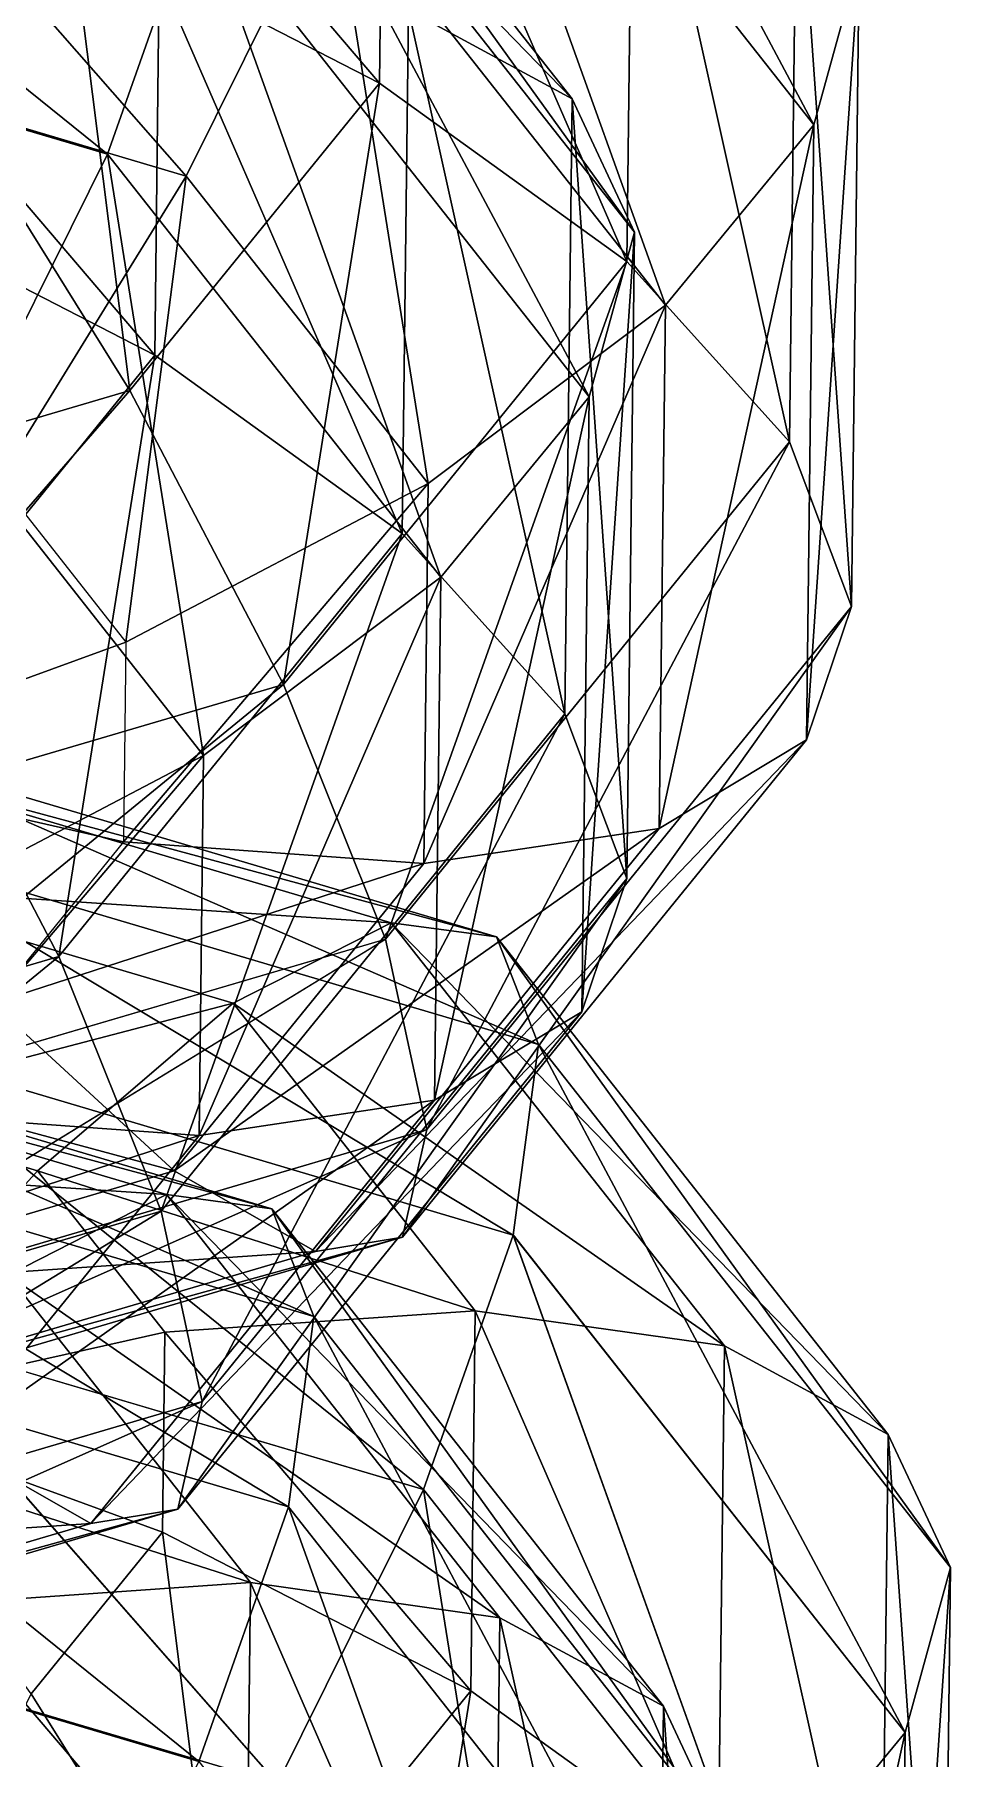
# Model space of a CAD drawing. Header units: metres. Extents: x -232 to 136, y -204 to 253.
# Drawn here: x 111.68 to 135.54, y 101.34 to 146.24 of the extents above; entities that cross this region are included whole.
import ezdxf

# ---------------------------------------------------------------- set-up
doc = ezdxf.new("R2010")
doc.units = ezdxf.units.M

msp = doc.modelspace()

# ---------------------------------------------------------------- linework, layer by layer
for points in [[(131.9778, 143.88838, -363.1457), (122.42833, 161.80377, -364.8454), (121.77294, 156.84381, -356.9039), (121.77304, 156.84392, -356.9038)], [(131.9778, 143.88838, -363.1457), (133.15834, 148.18161, -371.40842), (122.42833, 161.80377, -364.8454), (122.42843, 161.80388, -364.8453)], [(125.686615, 144.56836, -603.3958), (121.422134, 146.8738, -611.4331), (112.74137, 157.89435, -606.1235), (112.74147, 157.89445, -606.12335)], [(125.686615, 144.56836, -603.3958), (112.74137, 157.89435, -606.1235), (115.481766, 157.52379, -597.15405), (115.481865, 157.5239, -597.15393)], [(127.30794, 141.09921, -594.8264), (125.686615, 144.56836, -603.3958), (115.481766, 157.52379, -597.15405), (115.481865, 157.5239, -597.15393)], [(127.30794, 141.09921, -594.8264), (115.481766, 157.52379, -597.15405), (116.57792, 154.72137, -588.2634), (116.57802, 154.72148, -588.2633)], [(128.11093, 139.19128, -355.99847), (121.77294, 156.84381, -356.9039), (119.43017, 150.21182, -350.68887), (119.43027, 150.21193, -350.68878)], [(128.11093, 139.19128, -355.99847), (131.9778, 143.88838, -363.1457), (121.77294, 156.84381, -356.9039), (121.77304, 156.84392, -356.9038)], [(113.57976, 143.12943, -574.1069), (115.92253, 149.76141, -580.3219), (99.21748, 154.70995, -577.60236), (99.21758, 154.71005, -577.60223)], [(113.57976, 143.12943, -574.1069), (99.21748, 154.70995, -577.60236), (99.36959, 147.33891, -571.7935), (99.36969, 147.33902, -571.7934)], [(120.6629, 144.97522, -399.2945), (112.70171, 154.30933, -399.47525), (120.78234, 154.87228, -394.73343), (120.78244, 154.87239, -394.73334)], [(126.12738, 136.80598, -586.5637), (116.57792, 154.72137, -588.2634), (115.92253, 149.76141, -580.3219), (115.92263, 149.76152, -580.3218)], [(126.12738, 136.80598, -586.5637), (127.30794, 141.09921, -594.8264), (116.57792, 154.72137, -588.2634), (116.57802, 154.72148, -588.2633)], [(127.10816, 140.33405, -394.29282), (120.6629, 144.97522, -399.2945), (120.78234, 154.87228, -394.73343), (120.78244, 154.87239, -394.73334)], [(127.10816, 140.33405, -394.29282), (120.78234, 154.87228, -394.73343), (127.27255, 153.95619, -388.01508), (127.27265, 153.9563, -388.01498)], [(115.62933, 142.557, -346.8087), (119.43017, 150.21182, -350.68887), (105.22, 154.42131, -348.37552), (105.2201, 154.42142, -348.37543)], [(115.62933, 142.557, -346.8087), (105.22, 154.42131, -348.37552), (105.305046, 145.61537, -345.12793), (105.305145, 145.61548, -345.12784)], [(120.6629, 144.97522, -399.2945), (112.63892, 149.10614, -401.87314), (112.70171, 154.30933, -399.47525), (112.70181, 154.30943, -399.47516)], [(131.34378, 135.63696, -387.35776), (127.10816, 140.33405, -394.29282), (127.27255, 153.95619, -388.01508), (127.27265, 153.9563, -388.01498)], [(131.34378, 135.63696, -387.35776), (127.27255, 153.95619, -388.01508), (131.53703, 151.65076, -379.97784), (131.53714, 151.65086, -379.97775)], [(109.221565, 144.89665, -403.7249), (103.821655, 152.32245, -401.77637), (112.63892, 149.10614, -401.87314), (112.63902, 149.10625, -401.87305)], [(132.95515, 131.34372, -379.16815), (131.34378, 135.63696, -387.35776), (131.53703, 151.65076, -379.97784), (131.53714, 151.65086, -379.97775)], [(132.95515, 131.34372, -379.16815), (131.53703, 151.65076, -379.97784), (133.15834, 148.18161, -371.40842), (133.15845, 148.18172, -371.40833)], [(121.93628, 134.55011, -350.66635), (119.43017, 150.21182, -350.68887), (115.62933, 142.557, -346.8087), (115.62943, 142.55711, -346.8086)], [(121.93628, 134.55011, -350.66635), (128.11093, 139.19128, -355.99847), (119.43017, 150.21182, -350.68887), (119.43027, 150.21193, -350.68878)], [(122.26052, 132.10889, -579.41644), (115.92253, 149.76141, -580.3219), (113.57976, 143.12943, -574.1069), (113.57986, 143.12953, -574.10675)], [(122.26052, 132.10889, -579.41644), (126.12738, 136.80598, -586.5637), (115.92253, 149.76141, -580.3219), (115.92263, 149.76152, -580.3218)], [(114.16271, 136.9683, -402.81677), (109.221565, 144.89665, -403.7249), (112.63892, 149.10614, -401.87314), (112.63902, 149.10625, -401.87305)], [(114.16271, 136.9683, -402.81677), (112.63892, 149.10614, -401.87314), (120.6629, 144.97522, -399.2945), (120.663, 144.97533, -399.2944)], [(131.78455, 127.87458, -370.52563), (132.95515, 131.34372, -379.16815), (133.15834, 148.18161, -371.40842), (133.15845, 148.18172, -371.40833)], [(131.78455, 127.87458, -370.52563), (133.15834, 148.18161, -371.40842), (131.9778, 143.88838, -363.1457), (131.9779, 143.88849, -363.1456)], [(114.81249, 137.89282, -622.71246), (106.8513, 147.22693, -622.89325), (114.93193, 147.78989, -618.1514), (114.93203, 147.79, -618.1513)], [(121.25775, 133.25165, -617.7108), (114.81249, 137.89282, -622.71246), (114.93193, 147.78989, -618.1514), (114.93203, 147.79, -618.1513)], [(121.25775, 133.25165, -617.7108), (114.93193, 147.78989, -618.1514), (121.422134, 146.8738, -611.4331), (121.42223, 146.8739, -611.433)], [(109.77892, 135.47461, -570.2267), (113.57976, 143.12943, -574.1069), (99.36959, 147.33891, -571.7935), (99.36969, 147.33902, -571.7934)], [(114.81249, 137.89282, -622.71246), (106.78851, 142.02374, -625.29114), (106.8513, 147.22693, -622.89325), (106.8514, 147.22704, -622.8931)], [(125.49337, 128.55457, -610.77576), (121.25775, 133.25165, -617.7108), (121.422134, 146.8738, -611.4331), (121.42223, 146.8739, -611.433)], [(125.49337, 128.55457, -610.77576), (121.422134, 146.8738, -611.4331), (125.686615, 144.56836, -603.3958), (125.686714, 144.56847, -603.3957)], [(110.74249, 134.62868, -345.6432), (115.62933, 142.557, -346.8087), (105.305046, 145.61537, -345.12793), (105.305145, 145.61548, -345.12784)], [(103.76461, 133.90996, -403.9549), (109.221565, 144.89665, -403.7249), (114.16271, 136.9683, -402.81677), (114.16281, 136.96841, -402.81668)], [(118.16141, 129.3135, -399.14084), (114.16271, 136.9683, -402.81677), (120.6629, 144.97522, -399.2945), (120.663, 144.97533, -399.2944)], [(118.16141, 129.3135, -399.14084), (120.6629, 144.97522, -399.2945), (127.10816, 140.33405, -394.29282), (127.10826, 140.33415, -394.29272)], [(127.10474, 124.261314, -602.5861), (125.49337, 128.55457, -610.77576), (125.686615, 144.56836, -603.3958), (125.686714, 144.56847, -603.3957)], [(127.10474, 124.261314, -602.5861), (125.686615, 144.56836, -603.3958), (127.30794, 141.09921, -594.8264), (127.30804, 141.09932, -594.8263)], [(127.94655, 125.56914, -362.2762), (131.78455, 127.87458, -370.52563), (131.9778, 143.88838, -363.1457), (131.9779, 143.88849, -363.1456)], [(127.94655, 125.56914, -362.2762), (131.9778, 143.88838, -363.1457), (128.11093, 139.19128, -355.99847), (128.11104, 139.19139, -355.99838)], [(116.08586, 127.46772, -574.08435), (113.57976, 143.12943, -574.1069), (109.77892, 135.47461, -570.2267), (109.77902, 135.47472, -570.22656)], [(116.08586, 127.46772, -574.08435), (122.26052, 132.10889, -579.41644), (113.57976, 143.12943, -574.1069), (113.57986, 143.12953, -574.10675)], [(114.05825, 130.41919, -347.6713), (115.62933, 142.557, -346.8087), (110.74249, 134.62868, -345.6432), (110.74259, 134.62878, -345.6431)], [(114.05825, 130.41919, -347.6713), (121.93628, 134.55011, -350.66635), (115.62933, 142.557, -346.8087), (115.62943, 142.55711, -346.8086)], [(108.3123, 129.88591, -626.23474), (106.78851, 142.02374, -625.29114), (114.81249, 137.89282, -622.71246), (114.81259, 137.89293, -622.71234)], [(125.93413, 120.79218, -593.9436), (127.10474, 124.261314, -602.5861), (127.30794, 141.09921, -594.8264), (127.30804, 141.09932, -594.8263)], [(125.93413, 120.79218, -593.9436), (127.30794, 141.09921, -594.8264), (126.12738, 136.80598, -586.5637), (126.12748, 136.80609, -586.5636)], [(120.82624, 122.68152, -393.05695), (118.16141, 129.3135, -399.14084), (127.10816, 140.33405, -394.29282), (127.10826, 140.33415, -394.29272)], [(120.82624, 122.68152, -393.05695), (127.10816, 140.33405, -394.29282), (131.34378, 135.63696, -387.35776), (131.34389, 135.63707, -387.35767)], [(121.81684, 124.653046, -355.2274), (127.94655, 125.56914, -362.2762), (128.11093, 139.19128, -355.99847), (128.11104, 139.19139, -355.99838)], [(121.81684, 124.653046, -355.2274), (128.11093, 139.19128, -355.99847), (121.93628, 134.55011, -350.66635), (121.93638, 134.55022, -350.66626)], [(112.311, 122.2311, -622.55884), (108.3123, 129.88591, -626.23474), (114.81249, 137.89282, -622.71246), (114.81259, 137.89293, -622.71234)], [(112.311, 122.2311, -622.55884), (114.81249, 137.89282, -622.71246), (121.25775, 133.25165, -617.7108), (121.25785, 133.25175, -617.7107)], [(103.84965, 125.10403, -400.70734), (103.76461, 133.90996, -403.9549), (114.16271, 136.9683, -402.81677), (114.16281, 136.96841, -402.81668)], [(103.84965, 125.10403, -400.70734), (114.16271, 136.9683, -402.81677), (118.16141, 129.3135, -399.14084), (118.16151, 129.31361, -399.14075)], [(122.09613, 118.48674, -585.6942), (125.93413, 120.79218, -593.9436), (126.12738, 136.80598, -586.5637), (126.12748, 136.80609, -586.5636)], [(122.09613, 118.48674, -585.6942), (126.12738, 136.80598, -586.5637), (122.26052, 132.10889, -579.41644), (122.26062, 132.109, -579.4163)], [(121.896355, 117.721565, -385.1606), (120.82624, 122.68152, -393.05695), (131.34378, 135.63696, -387.35776), (131.34389, 135.63707, -387.35767)], [(121.896355, 117.721565, -385.1606), (131.34378, 135.63696, -387.35776), (132.95515, 131.34372, -379.16815), (132.95526, 131.34383, -379.16806)], [(108.20784, 123.3368, -571.0893), (116.08586, 127.46772, -574.08435), (109.77892, 135.47461, -570.2267), (109.77902, 135.47472, -570.22656)], [(114.05825, 130.41919, -347.6713), (105.248, 127.20288, -347.30646), (110.74249, 134.62868, -345.6432), (110.74259, 134.62878, -345.6431)], [(113.99546, 125.215996, -350.06915), (121.81684, 124.653046, -355.2274), (121.93628, 134.55011, -350.66635), (121.93638, 134.55022, -350.66626)], [(113.99546, 125.215996, -350.06915), (121.93628, 134.55011, -350.66635), (114.05825, 130.41919, -347.6713), (114.05835, 130.4193, -347.6712)], [(114.97583, 115.59912, -616.4749), (112.311, 122.2311, -622.55884), (121.25775, 133.25165, -617.7108), (121.25785, 133.25175, -617.7107)], [(114.97583, 115.59912, -616.4749), (121.25775, 133.25165, -617.7108), (125.49337, 128.55457, -610.77576), (125.49347, 128.55467, -610.77563)], [(115.96643, 117.57065, -578.6454), (122.09613, 118.48674, -585.6942), (122.26052, 132.10889, -579.41644), (122.26062, 132.109, -579.4163)], [(115.96643, 117.57065, -578.6454), (122.26052, 132.10889, -579.41644), (116.08586, 127.46772, -574.08435), (116.08596, 127.46782, -574.0842)], [(121.267006, 114.91914, -376.2248), (121.896355, 117.721565, -385.1606), (132.95515, 131.34372, -379.16815), (132.95526, 131.34383, -379.16806)], [(121.267006, 114.91914, -376.2248), (132.95515, 131.34372, -379.16815), (131.78455, 127.87458, -370.52563), (131.78465, 127.87468, -370.52554)], [(113.99546, 125.215996, -350.06915), (105.248, 127.20288, -347.30646), (114.05825, 130.41919, -347.6713), (114.05835, 130.4193, -347.6712)], [(97.99924, 118.02163, -624.1253), (108.3123, 129.88591, -626.23474), (112.311, 122.2311, -622.55884), (112.3111, 122.2312, -622.5587)], [(104.00176, 117.73299, -394.89844), (103.84965, 125.10403, -400.70734), (118.16141, 129.3135, -399.14084), (118.16151, 129.31361, -399.14075)], [(104.00176, 117.73299, -394.89844), (118.16141, 129.3135, -399.14084), (120.82624, 122.68152, -393.05695), (120.82634, 122.68162, -393.05685)], [(116.045944, 110.63917, -608.5786), (114.97583, 115.59912, -616.4749), (125.49337, 128.55457, -610.77576), (125.49347, 128.55467, -610.77563)], [(116.045944, 110.63917, -608.5786), (125.49337, 128.55457, -610.77576), (127.10474, 124.261314, -602.5861), (127.104836, 124.26141, -602.586)], [(123.70942, 122.740234, -282.95282), (106.758865, 127.32027, -289.60892), (107.00437, 127.68877, -280.2333), (107.00447, 127.688866, -280.23322)], [(124.80557, 119.93781, -274.0622), (123.70942, 122.740234, -282.95282), (107.00437, 127.68877, -280.2333), (107.00447, 127.688866, -280.23322)], [(124.80557, 119.93781, -274.0622), (107.00437, 127.68877, -280.2333), (107.240845, 125.14101, -271.20273), (107.240944, 125.141106, -271.20264)], [(118.999794, 114.548584, -367.1242), (121.267006, 114.91914, -376.2248), (131.78455, 127.87458, -370.52563), (131.78465, 127.87468, -370.52554)], [(118.999794, 114.548584, -367.1242), (131.78455, 127.87458, -370.52563), (127.94655, 125.56914, -362.2762), (127.94665, 125.56924, -362.27612)], [(110.5781, 121.00652, -351.92093), (105.248, 127.20288, -347.30646), (113.99546, 125.215996, -350.06915), (113.99556, 125.216095, -350.06906)], [(120.969025, 123.110794, -291.92227), (106.52835, 124.071594, -298.41183), (106.758865, 127.32027, -289.60892), (106.758965, 127.320366, -289.60883)], [(123.70942, 122.740234, -282.95282), (120.969025, 123.110794, -291.92227), (106.758865, 127.32027, -289.60892), (106.758965, 127.320366, -289.60883)], [(108.14505, 118.1336, -573.4872), (115.96643, 117.57065, -578.6454), (116.08586, 127.46772, -574.08435), (116.08596, 127.46782, -574.0842)], [(108.14505, 118.1336, -573.4872), (116.08586, 127.46772, -574.08435), (108.20784, 123.3368, -571.0893), (108.20794, 123.3369, -571.0892)], [(115.31665, 116.64615, -358.74966), (118.999794, 114.548584, -367.1242), (127.94655, 125.56914, -362.2762), (127.94665, 125.56924, -362.27612)], [(115.31665, 116.64615, -358.74966), (127.94655, 125.56914, -362.2762), (121.81684, 124.653046, -355.2274), (121.81694, 124.653145, -355.2273)], [(124.150185, 114.97786, -266.1207), (124.80557, 119.93781, -274.0622), (107.240845, 125.14101, -271.20273), (107.240944, 125.141106, -271.20264)], [(124.150185, 114.97786, -266.1207), (107.240845, 125.14101, -271.20273), (107.44514, 119.92639, -263.40118), (107.44524, 119.92649, -263.4011)], [(110.5781, 121.00652, -351.92093), (121.81684, 124.653046, -355.2274), (113.99546, 125.215996, -350.06915), (113.99556, 125.216095, -350.06906)], [(110.5781, 121.00652, -351.92093), (115.31665, 116.64615, -358.74966), (121.81684, 124.653046, -355.2274), (121.81694, 124.653145, -355.2273)], [(116.85264, 121.01323, -300.0926), (106.3354, 118.26073, -305.78033), (106.52835, 124.071594, -298.41183), (106.52845, 124.07169, -298.41174)], [(120.969025, 123.110794, -291.92227), (116.85264, 121.01323, -300.0926), (106.52835, 124.071594, -298.41183), (106.52845, 124.07169, -298.41174)], [(115.416595, 107.83675, -599.6428), (116.045944, 110.63917, -608.5786), (127.10474, 124.261314, -602.5861), (127.104836, 124.26141, -602.586)], [(115.416595, 107.83675, -599.6428), (127.10474, 124.261314, -602.5861), (125.93413, 120.79218, -593.9436), (125.93423, 120.79228, -593.9435)], [(129.6498, 112.09024, -297.23187), (116.85264, 121.01323, -300.0926), (120.969025, 123.110794, -291.92227), (120.969124, 123.11089, -291.92218)], [(133.91428, 109.7848, -289.19464), (129.6498, 112.09024, -297.23187), (120.969025, 123.110794, -291.92227), (120.969124, 123.11089, -291.92218)], [(133.91428, 109.7848, -289.19464), (120.969025, 123.110794, -291.92227), (123.70942, 122.740234, -282.95282), (123.70952, 122.74033, -282.95273)], [(104.206055, 112.51837, -387.0969), (104.00176, 117.73299, -394.89844), (120.82624, 122.68152, -393.05695), (120.82634, 122.68162, -393.05685)], [(104.206055, 112.51837, -387.0969), (120.82624, 122.68152, -393.05695), (121.896355, 117.721565, -385.1606), (121.896454, 117.721664, -385.16052)], [(135.53558, 106.31566, -280.6252), (133.91428, 109.7848, -289.19464), (123.70942, 122.740234, -282.95282), (123.70952, 122.74033, -282.95273)], [(135.53558, 106.31566, -280.6252), (123.70942, 122.740234, -282.95282), (124.80557, 119.93781, -274.0622), (124.80567, 119.93791, -274.0621)], [(98.15135, 110.65059, -618.31647), (97.99924, 118.02163, -624.1253), (112.311, 122.2311, -622.55884), (112.3111, 122.2312, -622.5587)], [(98.15135, 110.65059, -618.31647), (112.311, 122.2311, -622.55884), (114.97583, 115.59912, -616.4749), (114.97593, 115.59922, -616.4748)], [(105.111496, 119.39865, -352.5193), (115.31665, 116.64615, -358.74966), (110.5781, 121.00652, -351.92093), (110.5782, 121.00662, -351.92084)], [(116.85264, 121.01323, -300.0926), (111.7632, 116.652855, -306.66397), (106.3354, 118.26073, -305.78033), (106.3355, 118.260826, -305.78024)], [(123.159584, 113.00633, -303.95023), (111.7632, 116.652855, -306.66397), (116.85264, 121.01323, -300.0926), (116.85274, 121.01333, -300.0925)], [(113.14938, 107.46619, -590.54224), (115.416595, 107.83675, -599.6428), (125.93413, 120.79218, -593.9436), (125.93423, 120.79228, -593.9435)], [(113.14938, 107.46619, -590.54224), (125.93413, 120.79218, -593.9436), (122.09613, 118.48674, -585.6942), (122.09623, 118.48684, -585.6941)], [(129.6498, 112.09024, -297.23187), (123.159584, 113.00633, -303.95023), (116.85264, 121.01323, -300.0926), (116.85274, 121.01333, -300.0925)], [(117.85901, 115.65784, -506.37085), (100.908455, 120.23787, -513.027), (101.15396, 120.60637, -503.65134), (101.15406, 120.60647, -503.65125)], [(118.95516, 112.855415, -497.48022), (117.85901, 115.65784, -506.37085), (101.15396, 120.60637, -503.65134), (101.15406, 120.60647, -503.65125)], [(118.95516, 112.855415, -497.48022), (101.15396, 120.60637, -503.65134), (101.390434, 118.05861, -494.62076), (101.39053, 118.05871, -494.62067)], [(115.118614, 116.0284, -515.34033), (100.67794, 116.9892, -521.82983), (100.908455, 120.23787, -513.027), (100.908554, 120.23797, -513.02686)], [(117.85901, 115.65784, -506.37085), (115.118614, 116.0284, -515.34033), (100.908455, 120.23787, -513.027), (100.908554, 120.23797, -513.02686)], [(121.80741, 108.34588, -259.90567), (124.150185, 114.97786, -266.1207), (107.44514, 119.92639, -263.40118), (107.44524, 119.92649, -263.4011)], [(121.80741, 108.34588, -259.90567), (107.44514, 119.92639, -263.40118), (107.597244, 112.55535, -257.59232), (107.59734, 112.55545, -257.59222)], [(134.35504, 102.02242, -272.3625), (124.80557, 119.93781, -274.0622), (124.150185, 114.97786, -266.1207), (124.15028, 114.97796, -266.1206)], [(134.35504, 102.02242, -272.3625), (135.53558, 106.31566, -280.6252), (124.80557, 119.93781, -274.0622), (124.80567, 119.93791, -274.0621)], [(105.111496, 119.39865, -352.5193), (104.91855, 113.58778, -359.8878), (115.31665, 116.64615, -358.74966), (115.31675, 116.64625, -358.74957)], [(104.72769, 113.924126, -575.3389), (115.96643, 117.57065, -578.6454), (108.14505, 118.1336, -573.4872), (108.14515, 118.1337, -573.48706)], [(111.7632, 116.652855, -306.66397), (106.1989, 110.4565, -310.99316), (106.3354, 118.26073, -305.78033), (106.3355, 118.260826, -305.78024)], [(109.46624, 109.56375, -582.16766), (113.14938, 107.46619, -590.54224), (122.09613, 118.48674, -585.6942), (122.09623, 118.48684, -585.6941)], [(109.46624, 109.56375, -582.16766), (122.09613, 118.48674, -585.6942), (115.96643, 117.57065, -578.6454), (115.96653, 117.57075, -578.64526)], [(118.299774, 107.89546, -489.53873), (118.95516, 112.855415, -497.48022), (101.390434, 118.05861, -494.62076), (101.39053, 118.05871, -494.62067)], [(118.299774, 107.89546, -489.53873), (101.390434, 118.05861, -494.62076), (101.59473, 112.843994, -486.8192), (101.594826, 112.84409, -486.81912)], [(104.44253, 109.97061, -378.0663), (104.206055, 112.51837, -387.0969), (121.896355, 117.721565, -385.1606), (121.896454, 117.721664, -385.16052)], [(104.44253, 109.97061, -378.0663), (121.896355, 117.721565, -385.1606), (121.267006, 114.91914, -376.2248), (121.267105, 114.91924, -376.2247)], [(104.72769, 113.924126, -575.3389), (109.46624, 109.56375, -582.16766), (115.96643, 117.57065, -578.6454), (115.96653, 117.57075, -578.64526)], [(115.118614, 116.0284, -515.34033), (111.00223, 113.93083, -523.5106), (100.67794, 116.9892, -521.82983), (100.67804, 116.989296, -521.8297)], [(104.91855, 113.58778, -359.8878), (118.999794, 114.548584, -367.1242), (115.31665, 116.64615, -358.74966), (115.31675, 116.64625, -358.74957)], [(115.07896, 112.44338, -308.69205), (106.1989, 110.4565, -310.99316), (111.7632, 116.652855, -306.66397), (111.7633, 116.652954, -306.66388)], [(123.159584, 113.00633, -303.95023), (115.07896, 112.44338, -308.69205), (111.7632, 116.652855, -306.66397), (111.7633, 116.652954, -306.66388)], [(123.79938, 105.00784, -520.6499), (111.00223, 113.93083, -523.5106), (115.118614, 116.0284, -515.34033), (115.11871, 116.028496, -515.3402)], [(128.06386, 102.7024, -512.6127), (123.79938, 105.00784, -520.6499), (115.118614, 116.0284, -515.34033), (115.11871, 116.028496, -515.3402)], [(128.06386, 102.7024, -512.6127), (115.118614, 116.0284, -515.34033), (117.85901, 115.65784, -506.37085), (117.85911, 115.657936, -506.37076)], [(98.355644, 105.435974, -610.5149), (98.15135, 110.65059, -618.31647), (114.97583, 115.59912, -616.4749), (114.97593, 115.59922, -616.4748)], [(98.355644, 105.435974, -610.5149), (114.97583, 115.59912, -616.4749), (116.045944, 110.63917, -608.5786), (116.04604, 110.63927, -608.5785)], [(129.68518, 99.23326, -504.04324), (128.06386, 102.7024, -512.6127), (117.85901, 115.65784, -506.37085), (117.85911, 115.657936, -506.37076)], [(129.68518, 99.23326, -504.04324), (117.85901, 115.65784, -506.37085), (118.95516, 112.855415, -497.48022), (118.95526, 112.855515, -497.48013)], [(130.48817, 97.325325, -265.21527), (124.150185, 114.97786, -266.1207), (121.80741, 108.34588, -259.90567), (121.80751, 108.34598, -259.90558)], [(130.48817, 97.325325, -265.21527), (134.35504, 102.02242, -272.3625), (124.150185, 114.97786, -266.1207), (124.15028, 114.97796, -266.1206)], [(104.688034, 110.33911, -368.6907), (104.44253, 109.97061, -378.0663), (121.267006, 114.91914, -376.2248), (121.267105, 114.91924, -376.2247)], [(104.688034, 110.33911, -368.6907), (121.267006, 114.91914, -376.2248), (118.999794, 114.548584, -367.1242), (118.99989, 114.54868, -367.1241)], [(104.91855, 113.58778, -359.8878), (104.688034, 110.33911, -368.6907), (118.999794, 114.548584, -367.1242), (118.99989, 114.54868, -367.1241)], [(117.30917, 105.923935, -527.3683), (105.91279, 109.57046, -530.082), (111.00223, 113.93083, -523.5106), (111.00233, 113.93093, -523.5105)], [(123.79938, 105.00784, -520.6499), (117.30917, 105.923935, -527.3683), (111.00223, 113.93083, -523.5106), (111.00233, 113.93093, -523.5105)], [(115.957, 101.26348, -483.3237), (118.299774, 107.89546, -489.53873), (101.59473, 112.843994, -486.8192), (101.594826, 112.84409, -486.81912)], [(115.957, 101.26348, -483.3237), (101.59473, 112.843994, -486.8192), (101.74683, 105.47295, -481.01035), (101.74693, 105.47305, -481.01025)], [(123.040146, 103.10926, -308.5113), (115.07896, 112.44338, -308.69205), (123.159584, 113.00633, -303.95023), (123.15968, 113.00643, -303.95013)], [(128.50462, 94.940025, -495.78052), (118.95516, 112.855415, -497.48022), (118.299774, 107.89546, -489.53873), (118.29987, 107.89556, -489.53864)], [(128.50462, 94.940025, -495.78052), (129.68518, 99.23326, -504.04324), (118.95516, 112.855415, -497.48022), (118.95526, 112.855515, -497.48013)], [(129.4854, 98.4681, -303.5096), (123.040146, 103.10926, -308.5113), (123.159584, 113.00633, -303.95023), (123.15968, 113.00643, -303.95013)], [(129.4854, 98.4681, -303.5096), (123.159584, 113.00633, -303.95023), (129.6498, 112.09024, -297.23187), (129.6499, 112.09034, -297.23178)], [(115.01617, 107.24018, -311.08994), (106.1989, 110.4565, -310.99316), (115.07896, 112.44338, -308.69205), (115.079056, 112.44348, -308.69196)], [(118.00658, 100.69106, -256.02548), (121.80741, 108.34588, -259.90567), (107.597244, 112.55535, -257.59232), (107.59734, 112.55545, -257.59222)], [(118.00658, 100.69106, -256.02548), (107.597244, 112.55535, -257.59232), (107.68229, 103.74943, -254.34473), (107.68239, 103.74953, -254.34462)], [(123.040146, 103.10926, -308.5113), (115.01617, 107.24018, -311.08994), (115.07896, 112.44338, -308.69205), (115.079056, 112.44348, -308.69196)], [(133.72102, 93.771, -296.57455), (129.4854, 98.4681, -303.5096), (129.6498, 112.09024, -297.23187), (129.6499, 112.09034, -297.23178)], [(133.72102, 93.771, -296.57455), (129.6498, 112.09024, -297.23187), (133.91428, 109.7848, -289.19464), (133.91438, 109.7849, -289.19455)], [(98.59212, 102.888214, -601.4843), (98.355644, 105.435974, -610.5149), (116.045944, 110.63917, -608.5786), (116.04604, 110.63927, -608.5785)], [(98.59212, 102.888214, -601.4843), (116.045944, 110.63917, -608.5786), (115.416595, 107.83675, -599.6428), (115.416695, 107.836845, -599.6427)], [(111.59881, 103.03071, -312.9417), (106.1989, 110.4565, -310.99316), (115.01617, 107.24018, -311.08994), (115.016266, 107.24028, -311.08984)], [(99.06814, 106.50539, -583.3058), (113.14938, 107.46619, -590.54224), (109.46624, 109.56375, -582.16766), (109.46634, 109.56385, -582.16754)], [(117.30917, 105.923935, -527.3683), (109.228546, 105.360985, -532.1101), (105.91279, 109.57046, -530.082), (105.91289, 109.57056, -530.08185)], [(135.3324, 89.47776, -288.38495), (133.72102, 93.771, -296.57455), (133.91428, 109.7848, -289.19464), (133.91438, 109.7849, -289.19455)], [(135.3324, 89.47776, -288.38495), (133.91428, 109.7848, -289.19464), (135.53558, 106.31566, -280.6252), (135.53569, 106.31576, -280.62512)], [(124.31352, 92.684166, -259.88315), (121.80741, 108.34588, -259.90567), (118.00658, 100.69106, -256.02548), (118.006676, 100.69116, -256.0254)], [(124.31352, 92.684166, -259.88315), (130.48817, 97.325325, -265.21527), (121.80741, 108.34588, -259.90567), (121.80751, 108.34598, -259.90558)], [(98.83762, 103.256714, -592.1087), (98.59212, 102.888214, -601.4843), (115.416595, 107.83675, -599.6428), (115.416695, 107.836845, -599.6427)], [(98.83762, 103.256714, -592.1087), (115.416595, 107.83675, -599.6428), (113.14938, 107.46619, -590.54224), (113.14948, 107.466286, -590.5421)], [(124.637764, 90.24293, -488.6333), (118.299774, 107.89546, -489.53873), (115.957, 101.26348, -483.3237), (115.9571, 101.26358, -483.3236)], [(124.637764, 90.24293, -488.6333), (128.50462, 94.940025, -495.78052), (118.299774, 107.89546, -489.53873), (118.29987, 107.89556, -489.53864)], [(99.06814, 106.50539, -583.3058), (98.83762, 103.256714, -592.1087), (113.14938, 107.46619, -590.54224), (113.14948, 107.466286, -590.5421)], [(116.539955, 95.10236, -312.03357), (111.59881, 103.03071, -312.9417), (115.01617, 107.24018, -311.08994), (115.016266, 107.24028, -311.08984)], [(116.539955, 95.10236, -312.03357), (115.01617, 107.24018, -311.08994), (123.040146, 103.10926, -308.5113), (123.040245, 103.10936, -308.5112)], [(134.16179, 86.00863, -279.74243), (135.3324, 89.47776, -288.38495), (135.53558, 106.31566, -280.6252), (135.53569, 106.31576, -280.62512)], [(134.16179, 86.00863, -279.74243), (135.53558, 106.31566, -280.6252), (134.35504, 102.02242, -272.3625), (134.35515, 102.02252, -272.3624)], [(117.189735, 96.02686, -531.9293), (109.228546, 105.360985, -532.1101), (117.30917, 105.923935, -527.3683), (117.30927, 105.924034, -527.36816)], [(123.634995, 91.385704, -526.9277), (117.189735, 96.02686, -531.9293), (117.30917, 105.923935, -527.3683), (117.30927, 105.924034, -527.36816)], [(123.634995, 91.385704, -526.9277), (117.30917, 105.923935, -527.3683), (123.79938, 105.00784, -520.6499), (123.79948, 105.00794, -520.6498)], [(112.156166, 93.608665, -479.4435), (115.957, 101.26348, -483.3237), (101.74683, 105.47295, -481.01035), (101.74693, 105.47305, -481.01025)], [(112.156166, 93.608665, -479.4435), (101.74683, 105.47295, -481.01035), (101.83188, 96.66703, -477.76276), (101.83198, 96.66713, -477.76266)], [(117.189735, 96.02686, -531.9293), (109.16576, 100.15778, -534.50793), (109.228546, 105.360985, -532.1101), (109.228645, 105.361084, -532.11)], [(127.87061, 86.68861, -519.9926), (123.634995, 91.385704, -526.9277), (123.79938, 105.00784, -520.6499), (123.79948, 105.00794, -520.6498)], [(127.87061, 86.68861, -519.9926), (123.79938, 105.00784, -520.6499), (128.06386, 102.7024, -512.6127), (128.06396, 102.7025, -512.61255)], [(113.119736, 92.76272, -254.85999), (118.00658, 100.69106, -256.02548), (107.68229, 103.74943, -254.34473), (107.68239, 103.74953, -254.34462)], [(113.119736, 92.76272, -254.85999), (107.68229, 103.74943, -254.34473), (107.69193, 94.3706, -253.97636), (107.69203, 94.3707, -253.97626)], [(106.14185, 92.044, -313.1717), (111.59881, 103.03071, -312.9417), (116.539955, 95.10236, -312.03357), (116.540054, 95.10246, -312.03348)], [(120.53865, 87.44755, -308.35764), (116.539955, 95.10236, -312.03357), (123.040146, 103.10926, -308.5113), (123.040245, 103.10936, -308.5112)], [(120.53865, 87.44755, -308.35764), (123.040146, 103.10926, -308.5113), (129.4854, 98.4681, -303.5096), (129.4855, 98.4682, -303.50952)], [(129.48198, 82.39536, -511.80298), (127.87061, 86.68861, -519.9926), (128.06386, 102.7024, -512.6127), (128.06396, 102.7025, -512.61255)], [(129.48198, 82.39536, -511.80298), (128.06386, 102.7024, -512.6127), (129.68518, 99.23326, -504.04324), (129.68529, 99.23336, -504.04315)], [(130.32379, 83.703186, -271.493), (134.16179, 86.00863, -279.74243), (134.35504, 102.02242, -272.3625), (134.35515, 102.02252, -272.3624)], [(130.32379, 83.703186, -271.493), (134.35504, 102.02242, -272.3625), (130.48817, 97.325325, -265.21527), (130.48828, 97.325424, -265.21518)]]:
    msp.add_3dface(points)

doc.saveas('drawing.dxf')
